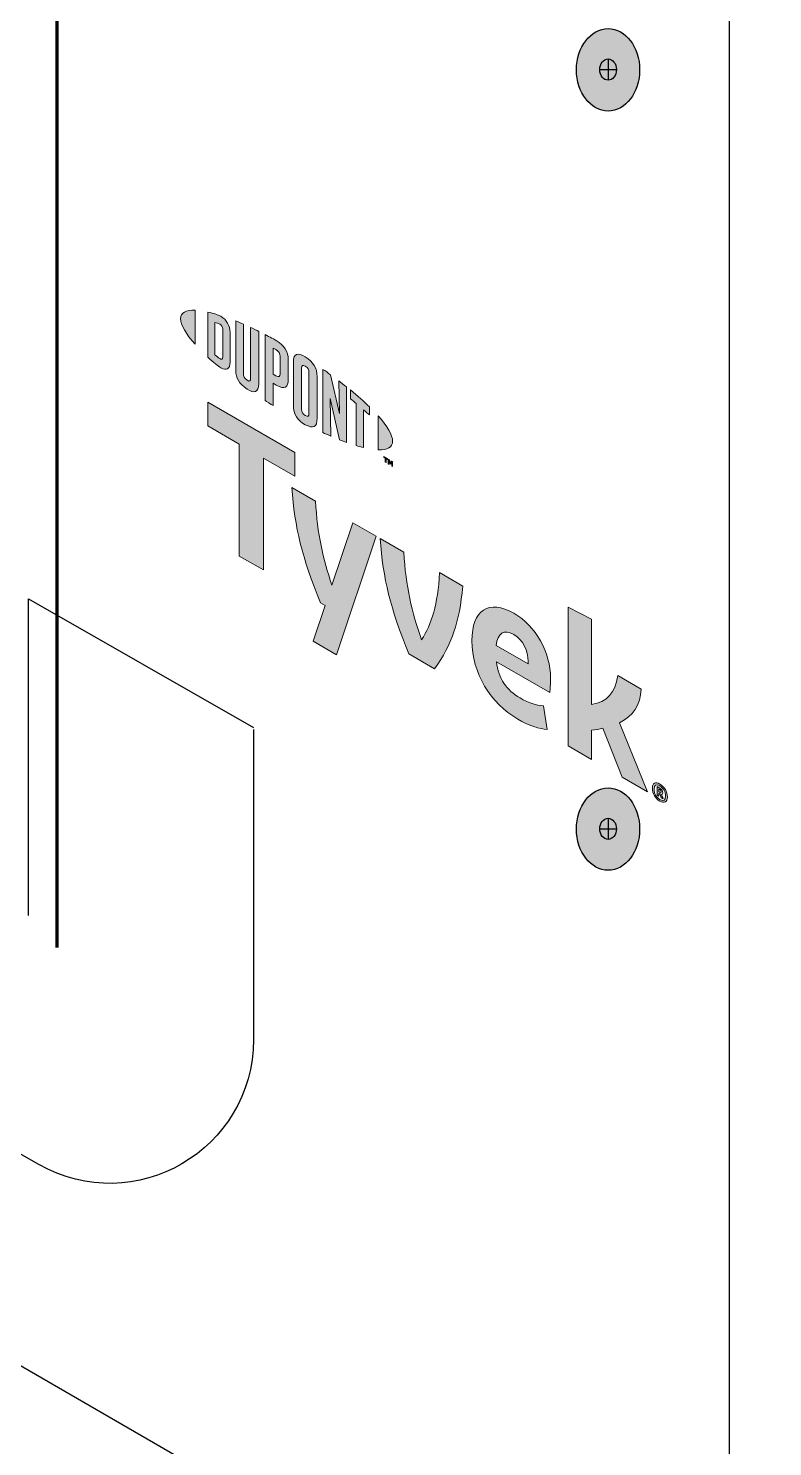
# Model space of a CAD drawing. Header units: inches. Extents: x -26 to 76, y -15 to 22.
# Drawn here: x 56.872 to 58.072, y -7.3 to -5.013 of the extents above; entities that cross this region are included whole.
import ezdxf

# ---------------------------------------------------------------- set-up
doc = ezdxf.new("R2010")
doc.units = ezdxf.units.IN
doc.header["$MEASUREMENT"] = 0
for name, color, linetype, lineweight in [('G-ANNO-TTLB', 7, 'Continuous', 0), ('LOGOS', 7, 'Continuous', 0), ('TYVEK', 7, 'Continuous', 0)]:
    doc.layers.add(name, color=color, linetype=linetype, lineweight=lineweight)

# ---------------------------------------------------------------- blocks, each defined once
blk = doc.blocks.new('Block_230')
at = {"layer": 'TYVEK', "true_color": 0x003b71, "transparency": 33554687}
h = blk.add_hatch(color=156, dxfattribs=at)
h.dxf.hatch_style = 2
edge = h.paths.add_edge_path()
edge.add_ellipse((57.8063, -5.0795), major_axis=(0, 0.0664), ratio=0.766948, start_angle=0, end_angle=360)
at = {"layer": 'TYVEK', "color": 252, "lineweight": 25, "true_color": 0x838484}
for p, q in [((57.8063, -5.062), (57.8063, -5.0962)), ((57.7927, -5.0791), (57.8198, -5.0791))]:
    blk.add_line(p, q, dxfattribs=at)
at = {"layer": 'TYVEK', "color": 18, "lineweight": 25, "true_color": 0x000000}
blk.add_ellipse((57.8063, -5.0795), major_axis=(0, 0.0664), ratio=0.766948, dxfattribs=at)
at = {"layer": 'TYVEK', "color": 252, "lineweight": 25, "true_color": 0x838484}
blk.add_ellipse((57.8063, -5.0791), major_axis=(0, 0.0171), ratio=0.788846, dxfattribs=at)
blk = doc.blocks.new('Block_231')
at = {"layer": 'TYVEK', "true_color": 0x003b71, "transparency": 33554687}
h = blk.add_hatch(color=156, dxfattribs=at)
h.dxf.hatch_style = 2
edge = h.paths.add_edge_path()
edge.add_ellipse((57.8063, -6.3038), major_axis=(0, 0.0664), ratio=0.766948, start_angle=0, end_angle=360)
at = {"layer": 'TYVEK', "color": 252, "lineweight": 25, "true_color": 0x838484}
for p, q in [((57.8063, -6.2863), (57.8063, -6.3206)), ((57.7927, -6.3034), (57.8198, -6.3034))]:
    blk.add_line(p, q, dxfattribs=at)
at = {"layer": 'TYVEK', "color": 18, "lineweight": 25, "true_color": 0x000000}
blk.add_ellipse((57.8063, -6.3038), major_axis=(0, 0.0664), ratio=0.766948, dxfattribs=at)
at = {"layer": 'TYVEK', "color": 252, "lineweight": 25, "true_color": 0x838484}
blk.add_ellipse((57.8063, -6.3034), major_axis=(0, 0.0171), ratio=0.788846, dxfattribs=at)
blk = doc.blocks.new('Block_225')
at = {"layer": 'TYVEK'}
for name in ['Block_230', 'Block_231']:
    blk.add_blockref(name, (0, 0), dxfattribs=at)
blk = doc.blocks.new('Block_593')
at = {"layer": 'LOGOS', "true_color": 0x838484, "transparency": 33554687}
h = blk.add_hatch(color=252, dxfattribs=at)
h.dxf.hatch_style = 2
edge = h.paths.add_edge_path()
edge.add_spline(control_points=[(57.1172, -5.4808), (57.1172, -5.4909), (57.1257, -5.5052), (57.1405, -5.5218), (57.1405, -5.5218), (57.1405, -5.467), (57.1405, -5.467), (57.1257, -5.4665), (57.1172, -5.4709), (57.1172, -5.4808)], knot_values=[0, 0, 0, 0, 1, 1, 1, 2, 2, 2, 3, 3, 3, 3], degree=3, periodic=0)
h = blk.add_hatch(color=252, dxfattribs=at)
h.dxf.hatch_style = 2
edge = h.paths.add_edge_path()
edge.add_spline(control_points=[(57.185, -5.5424), (57.185, -5.5466), (57.1828, -5.5467), (57.1802, -5.5452), (57.1781, -5.544), (57.175, -5.5413), (57.1724, -5.539), (57.1724, -5.539), (57.1724, -5.4867), (57.1724, -5.4867), (57.175, -5.4874), (57.1781, -5.4884), (57.1802, -5.4895), (57.1828, -5.4911), (57.185, -5.4937), (57.185, -5.4979), (57.185, -5.4979), (57.185, -5.5424), (57.185, -5.5424)], knot_values=[0, 0, 0, 0, 1, 1, 1, 2, 2, 2, 3, 3, 3, 4, 4, 4, 5, 5, 5, 6, 6, 6, 6], degree=3, periodic=0)
edge = h.paths.add_edge_path()
edge.add_spline(control_points=[(57.1819, -5.4769), (57.1778, -5.4745), (57.1718, -5.4724), (57.161, -5.47), (57.161, -5.47), (57.161, -5.5426), (57.161, -5.5426), (57.1705, -5.5514), (57.1778, -5.5575), (57.1819, -5.5599), (57.1914, -5.5654), (57.1968, -5.5618), (57.1968, -5.5511), (57.1968, -5.5511), (57.1968, -5.5029), (57.1968, -5.5029), (57.1968, -5.4922), (57.1914, -5.4824), (57.1819, -5.4769)], knot_values=[0, 0, 0, 0, 1, 1, 1, 2, 2, 2, 3, 3, 3, 4, 4, 4, 5, 5, 5, 6, 6, 6, 6], degree=3, periodic=0)
h = blk.add_hatch(color=252, dxfattribs=at)
h.dxf.hatch_style = 2
edge = h.paths.add_edge_path()
edge.add_spline(control_points=[(57.23, -5.5769), (57.23, -5.5811), (57.2288, -5.583), (57.2242, -5.5798), (57.2197, -5.5765), (57.2185, -5.5737), (57.2185, -5.5687), (57.2185, -5.5687), (57.2185, -5.4897), (57.2185, -5.4897), (57.2155, -5.4884), (57.2089, -5.4856), (57.206, -5.4844), (57.206, -5.4844), (57.206, -5.5643), (57.206, -5.5643), (57.206, -5.577), (57.2114, -5.5851), (57.2242, -5.5942), (57.2359, -5.6025), (57.2431, -5.5998), (57.2431, -5.5857), (57.2431, -5.5857), (57.2431, -5.5013), (57.2431, -5.5013), (57.2406, -5.5), (57.2326, -5.4962), (57.23, -5.495), (57.23, -5.495), (57.23, -5.5769), (57.23, -5.5769)], knot_values=[0, 0, 0, 0, 1, 1, 1, 2, 2, 2, 3, 3, 3, 4, 4, 4, 5, 5, 5, 6, 6, 6, 7, 7, 7, 8, 8, 8, 9, 9, 9, 10, 10, 10, 10], degree=3, periodic=0)
h = blk.add_hatch(color=252, dxfattribs=at)
h.dxf.hatch_style = 2
edge = h.paths.add_edge_path()
edge.add_spline(control_points=[(57.2775, -5.5696), (57.2775, -5.5742), (57.2761, -5.5757), (57.2708, -5.5727), (57.2708, -5.5727), (57.2663, -5.57), (57.2663, -5.57), (57.2663, -5.57), (57.2663, -5.5281), (57.2663, -5.5281), (57.2683, -5.5291), (57.2694, -5.5297), (57.2706, -5.5304), (57.2763, -5.5337), (57.2775, -5.5369), (57.2775, -5.5416), (57.2775, -5.5416), (57.2775, -5.5696), (57.2775, -5.5696)], knot_values=[0, 0, 0, 0, 1, 1, 1, 2, 2, 2, 3, 3, 3, 4, 4, 4, 5, 5, 5, 6, 6, 6, 6], degree=3, periodic=0)
edge = h.paths.add_edge_path()
edge.add_spline(control_points=[(57.2714, -5.516), (57.2691, -5.5147), (57.2608, -5.5103), (57.2532, -5.5064), (57.2532, -5.5064), (57.2532, -5.6127), (57.2532, -5.6127), (57.2558, -5.6144), (57.2626, -5.6187), (57.2663, -5.6209), (57.2663, -5.6209), (57.2663, -5.5848), (57.2663, -5.5848), (57.2663, -5.5848), (57.2714, -5.5877), (57.2714, -5.5877), (57.285, -5.5956), (57.2907, -5.5918), (57.2907, -5.5783), (57.2907, -5.5783), (57.2907, -5.547), (57.2907, -5.547), (57.2907, -5.5338), (57.2843, -5.5235), (57.2714, -5.516)], knot_values=[0, 0, 0, 0, 1, 1, 1, 2, 2, 2, 3, 3, 3, 4, 4, 4, 5, 5, 5, 6, 6, 6, 7, 7, 7, 8, 8, 8, 8], degree=3, periodic=0)
h = blk.add_hatch(color=252, dxfattribs=at)
h.dxf.hatch_style = 2
edge = h.paths.add_edge_path()
edge.add_spline(control_points=[(57.3241, -5.6336), (57.3241, -5.6378), (57.3228, -5.6393), (57.3182, -5.6368), (57.3135, -5.6342), (57.3122, -5.6311), (57.3122, -5.6268), (57.3122, -5.6268), (57.3122, -5.5605), (57.3122, -5.5605), (57.3122, -5.5561), (57.3135, -5.5545), (57.3182, -5.5574), (57.3228, -5.5602), (57.3241, -5.5631), (57.3241, -5.5673), (57.3241, -5.5673), (57.3241, -5.6336), (57.3241, -5.6336)], knot_values=[0, 0, 0, 0, 1, 1, 1, 2, 2, 2, 3, 3, 3, 4, 4, 4, 5, 5, 5, 6, 6, 6, 6], degree=3, periodic=0)
edge = h.paths.add_edge_path()
edge.add_spline(control_points=[(57.3182, -5.5425), (57.3062, -5.5349), (57.299, -5.5368), (57.299, -5.5508), (57.299, -5.5508), (57.299, -5.6204), (57.299, -5.6204), (57.299, -5.6351), (57.3055, -5.645), (57.3182, -5.6517), (57.3307, -5.6583), (57.3372, -5.6566), (57.3372, -5.6409), (57.3372, -5.6409), (57.3372, -5.5745), (57.3372, -5.5745), (57.3372, -5.5595), (57.3313, -5.5508), (57.3182, -5.5425)], knot_values=[0, 0, 0, 0, 1, 1, 1, 2, 2, 2, 3, 3, 3, 4, 4, 4, 5, 5, 5, 6, 6, 6, 6], degree=3, periodic=0)
h = blk.add_hatch(color=252, dxfattribs=at)
h.dxf.hatch_style = 2
edge = h.paths.add_edge_path()
edge.add_spline(control_points=[(57.3734, -5.6336), (57.3734, -5.6336), (57.3589, -5.5712), (57.3589, -5.5712), (57.355, -5.5683), (57.3502, -5.565), (57.3466, -5.5625), (57.3466, -5.5625), (57.3466, -5.6645), (57.3466, -5.6645), (57.3492, -5.6657), (57.3557, -5.6686), (57.3591, -5.6701), (57.3591, -5.6701), (57.3581, -5.6094), (57.3581, -5.6094), (57.3581, -5.6094), (57.3734, -5.676), (57.3734, -5.676), (57.3766, -5.6772), (57.3814, -5.679), (57.3845, -5.6802), (57.3845, -5.6802), (57.3845, -5.5905), (57.3845, -5.5905), (57.3812, -5.5879), (57.3753, -5.5833), (57.3725, -5.5812), (57.3725, -5.5812), (57.3734, -5.6336), (57.3734, -5.6336)], knot_values=[0, 0, 0, 0, 1, 1, 1, 2, 2, 2, 3, 3, 3, 4, 4, 4, 5, 5, 5, 6, 6, 6, 7, 7, 7, 8, 8, 8, 9, 9, 9, 10, 10, 10, 10], degree=3, periodic=0)
h = blk.add_hatch(color=252, dxfattribs=at)
h.dxf.hatch_style = 2
edge = h.paths.add_edge_path()
edge.add_spline(control_points=[(57.3909, -5.6099), (57.3942, -5.6124), (57.3974, -5.615), (57.4004, -5.6176), (57.4004, -5.6176), (57.4004, -5.6854), (57.4004, -5.6854), (57.4033, -5.6863), (57.4086, -5.6878), (57.4121, -5.6886), (57.4121, -5.6886), (57.4121, -5.6275), (57.4121, -5.6275), (57.4155, -5.6305), (57.4187, -5.6333), (57.4216, -5.636), (57.4216, -5.636), (57.4216, -5.6229), (57.4216, -5.6229), (57.4124, -5.6139), (57.4025, -5.6052), (57.3909, -5.5957), (57.3909, -5.5957), (57.3909, -5.6099), (57.3909, -5.6099)], knot_values=[0, 0, 0, 0, 1, 1, 1, 2, 2, 2, 3, 3, 3, 4, 4, 4, 5, 5, 5, 6, 6, 6, 7, 7, 7, 8, 8, 8, 8], degree=3, periodic=0)
h = blk.add_hatch(color=252, dxfattribs=at)
h.dxf.hatch_style = 2
edge = h.paths.add_edge_path()
edge.add_spline(control_points=[(57.4589, -5.6782), (57.4589, -5.6882), (57.4504, -5.6927), (57.4356, -5.6922), (57.4356, -5.6922), (57.4356, -5.6374), (57.4356, -5.6374), (57.4504, -5.654), (57.4589, -5.6682), (57.4589, -5.6782)], knot_values=[0, 0, 0, 0, 1, 1, 1, 2, 2, 2, 3, 3, 3, 3], degree=3, periodic=0)
h = blk.add_hatch(color=252, dxfattribs=at)
h.dxf.hatch_style = 2
edge = h.paths.add_edge_path()
edge.add_spline(control_points=[(57.452, -5.7071), (57.452, -5.7071), (57.4534, -5.7079), (57.4534, -5.7079), (57.4534, -5.7079), (57.4555, -5.7129), (57.4555, -5.7129), (57.4555, -5.7129), (57.4576, -5.7103), (57.4576, -5.7103), (57.4576, -5.7103), (57.4589, -5.7111), (57.4589, -5.7111), (57.4589, -5.7111), (57.4589, -5.719), (57.4589, -5.719), (57.4589, -5.719), (57.4577, -5.7183), (57.4577, -5.7183), (57.4577, -5.7183), (57.4577, -5.7127), (57.4577, -5.7127), (57.4577, -5.7127), (57.4555, -5.7152), (57.4555, -5.7152), (57.4555, -5.7152), (57.4554, -5.7151), (57.4554, -5.7151), (57.4554, -5.7151), (57.4533, -5.7101), (57.4533, -5.7101), (57.4533, -5.7101), (57.4533, -5.7158), (57.4533, -5.7158), (57.4533, -5.7158), (57.452, -5.715), (57.452, -5.715), (57.452, -5.715), (57.452, -5.7071), (57.452, -5.7071)], knot_values=[0, 0, 0, 0, 1, 1, 1, 2, 2, 2, 3, 3, 3, 4, 4, 4, 5, 5, 5, 6, 6, 6, 7, 7, 7, 8, 8, 8, 9, 9, 9, 10, 10, 10, 11, 11, 11, 12, 12, 12, 13, 13, 13, 13], degree=3, periodic=0)
edge = h.paths.add_edge_path()
edge.add_spline(control_points=[(57.4471, -5.7057), (57.4471, -5.7057), (57.445, -5.7044), (57.445, -5.7044), (57.445, -5.7044), (57.445, -5.7031), (57.445, -5.7031), (57.445, -5.7031), (57.4505, -5.7063), (57.4505, -5.7063), (57.4505, -5.7063), (57.4505, -5.7077), (57.4505, -5.7077), (57.4505, -5.7077), (57.4484, -5.7064), (57.4484, -5.7064), (57.4484, -5.7064), (57.4484, -5.7129), (57.4484, -5.7129), (57.4484, -5.7129), (57.4471, -5.7122), (57.4471, -5.7122), (57.4471, -5.7122), (57.4471, -5.7057), (57.4471, -5.7057)], knot_values=[0, 0, 0, 0, 1, 1, 1, 2, 2, 2, 3, 3, 3, 4, 4, 4, 5, 5, 5, 6, 6, 6, 7, 7, 7, 8, 8, 8, 8], degree=3, periodic=0)
at = {"layer": 'LOGOS'}
for points, knots in [([(57.1172, -5.4808), (57.1172, -5.4909), (57.1257, -5.5052), (57.1405, -5.5218), (57.1405, -5.5218), (57.1405, -5.467), (57.1405, -5.467), (57.1257, -5.4665), (57.1172, -5.4709), (57.1172, -5.4808)], [0, 0, 0, 0, 1, 1, 1, 2, 2, 2, 3, 3, 3, 3]), ([(57.1819, -5.4769), (57.1778, -5.4745), (57.1718, -5.4724), (57.161, -5.47), (57.161, -5.47), (57.161, -5.5426), (57.161, -5.5426), (57.1705, -5.5514), (57.1778, -5.5575), (57.1819, -5.5599), (57.1914, -5.5654), (57.1968, -5.5618), (57.1968, -5.5511), (57.1968, -5.5511), (57.1968, -5.5029), (57.1968, -5.5029), (57.1968, -5.4922), (57.1914, -5.4824), (57.1819, -5.4769)], [0, 0, 0, 0, 1, 1, 1, 2, 2, 2, 3, 3, 3, 4, 4, 4, 5, 5, 5, 6, 6, 6, 6]), ([(57.185, -5.5424), (57.185, -5.5466), (57.1828, -5.5467), (57.1802, -5.5452), (57.1781, -5.544), (57.175, -5.5413), (57.1724, -5.539), (57.1724, -5.539), (57.1724, -5.4867), (57.1724, -5.4867), (57.175, -5.4874), (57.1781, -5.4884), (57.1802, -5.4895), (57.1828, -5.4911), (57.185, -5.4937), (57.185, -5.4979), (57.185, -5.4979), (57.185, -5.5424), (57.185, -5.5424)], [0, 0, 0, 0, 1, 1, 1, 2, 2, 2, 3, 3, 3, 4, 4, 4, 5, 5, 5, 6, 6, 6, 6]), ([(57.23, -5.5769), (57.23, -5.5811), (57.2288, -5.583), (57.2242, -5.5798), (57.2197, -5.5765), (57.2185, -5.5737), (57.2185, -5.5687), (57.2185, -5.5687), (57.2185, -5.4897), (57.2185, -5.4897), (57.2155, -5.4884), (57.2089, -5.4856), (57.206, -5.4844), (57.206, -5.4844), (57.206, -5.5643), (57.206, -5.5643), (57.206, -5.577), (57.2114, -5.5851), (57.2242, -5.5942), (57.2359, -5.6025), (57.2431, -5.5998), (57.2431, -5.5857), (57.2431, -5.5857), (57.2431, -5.5013), (57.2431, -5.5013), (57.2406, -5.5), (57.2326, -5.4962), (57.23, -5.495), (57.23, -5.495), (57.23, -5.5769), (57.23, -5.5769)], [0, 0, 0, 0, 1, 1, 1, 2, 2, 2, 3, 3, 3, 4, 4, 4, 5, 5, 5, 6, 6, 6, 7, 7, 7, 8, 8, 8, 9, 9, 9, 10, 10, 10, 10]), ([(57.2714, -5.516), (57.2691, -5.5147), (57.2608, -5.5103), (57.2532, -5.5064), (57.2532, -5.5064), (57.2532, -5.6127), (57.2532, -5.6127), (57.2558, -5.6144), (57.2626, -5.6187), (57.2663, -5.6209), (57.2663, -5.6209), (57.2663, -5.5848), (57.2663, -5.5848), (57.2663, -5.5848), (57.2714, -5.5877), (57.2714, -5.5877), (57.285, -5.5956), (57.2907, -5.5918), (57.2907, -5.5783), (57.2907, -5.5783), (57.2907, -5.547), (57.2907, -5.547), (57.2907, -5.5338), (57.2843, -5.5235), (57.2714, -5.516)], [0, 0, 0, 0, 1, 1, 1, 2, 2, 2, 3, 3, 3, 4, 4, 4, 5, 5, 5, 6, 6, 6, 7, 7, 7, 8, 8, 8, 8]), ([(57.2775, -5.5696), (57.2775, -5.5742), (57.2761, -5.5757), (57.2708, -5.5727), (57.2708, -5.5727), (57.2663, -5.57), (57.2663, -5.57), (57.2663, -5.57), (57.2663, -5.5281), (57.2663, -5.5281), (57.2683, -5.5291), (57.2694, -5.5297), (57.2706, -5.5304), (57.2763, -5.5337), (57.2775, -5.5369), (57.2775, -5.5416), (57.2775, -5.5416), (57.2775, -5.5696), (57.2775, -5.5696)], [0, 0, 0, 0, 1, 1, 1, 2, 2, 2, 3, 3, 3, 4, 4, 4, 5, 5, 5, 6, 6, 6, 6]), ([(57.3182, -5.5425), (57.3062, -5.5349), (57.299, -5.5368), (57.299, -5.5508), (57.299, -5.5508), (57.299, -5.6204), (57.299, -5.6204), (57.299, -5.6351), (57.3055, -5.645), (57.3182, -5.6517), (57.3307, -5.6583), (57.3372, -5.6566), (57.3372, -5.6409), (57.3372, -5.6409), (57.3372, -5.5745), (57.3372, -5.5745), (57.3372, -5.5595), (57.3313, -5.5508), (57.3182, -5.5425)], [0, 0, 0, 0, 1, 1, 1, 2, 2, 2, 3, 3, 3, 4, 4, 4, 5, 5, 5, 6, 6, 6, 6]), ([(57.3241, -5.6336), (57.3241, -5.6378), (57.3228, -5.6393), (57.3182, -5.6368), (57.3135, -5.6342), (57.3122, -5.6311), (57.3122, -5.6268), (57.3122, -5.6268), (57.3122, -5.5605), (57.3122, -5.5605), (57.3122, -5.5561), (57.3135, -5.5545), (57.3182, -5.5574), (57.3228, -5.5602), (57.3241, -5.5631), (57.3241, -5.5673), (57.3241, -5.5673), (57.3241, -5.6336), (57.3241, -5.6336)], [0, 0, 0, 0, 1, 1, 1, 2, 2, 2, 3, 3, 3, 4, 4, 4, 5, 5, 5, 6, 6, 6, 6]), ([(57.3734, -5.6336), (57.3734, -5.6336), (57.3589, -5.5712), (57.3589, -5.5712), (57.355, -5.5683), (57.3502, -5.565), (57.3466, -5.5625), (57.3466, -5.5625), (57.3466, -5.6645), (57.3466, -5.6645), (57.3492, -5.6657), (57.3557, -5.6686), (57.3591, -5.6701), (57.3591, -5.6701), (57.3581, -5.6094), (57.3581, -5.6094), (57.3581, -5.6094), (57.3734, -5.676), (57.3734, -5.676), (57.3766, -5.6772), (57.3814, -5.679), (57.3845, -5.6802), (57.3845, -5.6802), (57.3845, -5.5905), (57.3845, -5.5905), (57.3812, -5.5879), (57.3753, -5.5833), (57.3725, -5.5812), (57.3725, -5.5812), (57.3734, -5.6336), (57.3734, -5.6336)], [0, 0, 0, 0, 1, 1, 1, 2, 2, 2, 3, 3, 3, 4, 4, 4, 5, 5, 5, 6, 6, 6, 7, 7, 7, 8, 8, 8, 9, 9, 9, 10, 10, 10, 10]), ([(57.3909, -5.6099), (57.3942, -5.6124), (57.3974, -5.615), (57.4004, -5.6176), (57.4004, -5.6176), (57.4004, -5.6854), (57.4004, -5.6854), (57.4033, -5.6863), (57.4086, -5.6878), (57.4121, -5.6886), (57.4121, -5.6886), (57.4121, -5.6275), (57.4121, -5.6275), (57.4155, -5.6305), (57.4187, -5.6333), (57.4216, -5.636), (57.4216, -5.636), (57.4216, -5.6229), (57.4216, -5.6229), (57.4124, -5.6139), (57.4025, -5.6052), (57.3909, -5.5957), (57.3909, -5.5957), (57.3909, -5.6099), (57.3909, -5.6099)], [0, 0, 0, 0, 1, 1, 1, 2, 2, 2, 3, 3, 3, 4, 4, 4, 5, 5, 5, 6, 6, 6, 7, 7, 7, 8, 8, 8, 8]), ([(57.4589, -5.6782), (57.4589, -5.6882), (57.4504, -5.6927), (57.4356, -5.6922), (57.4356, -5.6922), (57.4356, -5.6374), (57.4356, -5.6374), (57.4504, -5.654), (57.4589, -5.6682), (57.4589, -5.6782)], [0, 0, 0, 0, 1, 1, 1, 2, 2, 2, 3, 3, 3, 3]), ([(57.4471, -5.7057), (57.4471, -5.7057), (57.445, -5.7044), (57.445, -5.7044), (57.445, -5.7044), (57.445, -5.7031), (57.445, -5.7031), (57.445, -5.7031), (57.4505, -5.7063), (57.4505, -5.7063), (57.4505, -5.7063), (57.4505, -5.7077), (57.4505, -5.7077), (57.4505, -5.7077), (57.4484, -5.7064), (57.4484, -5.7064), (57.4484, -5.7064), (57.4484, -5.7129), (57.4484, -5.7129), (57.4484, -5.7129), (57.4471, -5.7122), (57.4471, -5.7122), (57.4471, -5.7122), (57.4471, -5.7057), (57.4471, -5.7057)], [0, 0, 0, 0, 1, 1, 1, 2, 2, 2, 3, 3, 3, 4, 4, 4, 5, 5, 5, 6, 6, 6, 7, 7, 7, 8, 8, 8, 8]), ([(57.452, -5.7071), (57.452, -5.7071), (57.4534, -5.7079), (57.4534, -5.7079), (57.4534, -5.7079), (57.4555, -5.7129), (57.4555, -5.7129), (57.4555, -5.7129), (57.4576, -5.7103), (57.4576, -5.7103), (57.4576, -5.7103), (57.4589, -5.7111), (57.4589, -5.7111), (57.4589, -5.7111), (57.4589, -5.719), (57.4589, -5.719), (57.4589, -5.719), (57.4577, -5.7183), (57.4577, -5.7183), (57.4577, -5.7183), (57.4577, -5.7127), (57.4577, -5.7127), (57.4577, -5.7127), (57.4555, -5.7152), (57.4555, -5.7152), (57.4555, -5.7152), (57.4554, -5.7151), (57.4554, -5.7151), (57.4554, -5.7151), (57.4533, -5.7101), (57.4533, -5.7101), (57.4533, -5.7101), (57.4533, -5.7158), (57.4533, -5.7158), (57.4533, -5.7158), (57.452, -5.715), (57.452, -5.715), (57.452, -5.715), (57.452, -5.7071), (57.452, -5.7071)], [0, 0, 0, 0, 1, 1, 1, 2, 2, 2, 3, 3, 3, 4, 4, 4, 5, 5, 5, 6, 6, 6, 7, 7, 7, 8, 8, 8, 9, 9, 9, 10, 10, 10, 11, 11, 11, 12, 12, 12, 13, 13, 13, 13])]:
    blk.add_open_spline(points, degree=3, knots=knots, dxfattribs=at)
blk = doc.blocks.new('Block_597')
at = {"layer": 'LOGOS', "true_color": 0x838484, "transparency": 33554687}
h = blk.add_hatch(color=252, dxfattribs=at)
h.dxf.hatch_style = 2
h.paths.add_polyline_path([(57.3013, -5.6966), (57.161, -5.6156), (57.161, -5.6537), (57.2117, -5.683), (57.2117, -5.8635), (57.2506, -5.8859), (57.2506, -5.7055), (57.3013, -5.7347)])
h = blk.add_hatch(color=252, dxfattribs=at)
h.dxf.hatch_style = 2
edge = h.paths.add_edge_path()
edge.add_spline(control_points=[(57.5345, -5.8903), (57.532, -5.9423), (57.5217, -5.9725), (57.5056, -5.9985), (57.4901, -5.9543), (57.48, -5.9122), (57.477, -5.8571), (57.477, -5.8571), (57.4391, -5.8352), (57.4391, -5.8352), (57.4432, -5.9003), (57.4555, -5.9477), (57.4849, -6.0212), (57.4849, -6.0212), (57.5266, -6.0453), (57.5266, -6.0453), (57.5549, -6.0051), (57.5666, -5.9716), (57.5721, -5.912), (57.5721, -5.912), (57.5345, -5.8903), (57.5345, -5.8903)], knot_values=[0, 0, 0, 0, 1, 1, 1, 2, 2, 2, 3, 3, 3, 4, 4, 4, 5, 5, 5, 6, 6, 6, 7, 7, 7, 7], degree=3, periodic=0)
h = blk.add_hatch(color=252, dxfattribs=at)
h.dxf.hatch_style = 2
edge = h.paths.add_edge_path()
edge.add_spline(control_points=[(57.6257, -6.0076), (57.6257, -6.0076), (57.6775, -6.0375), (57.6775, -6.0375), (57.6775, -6.0375), (57.6775, -6.0337), (57.6775, -6.0337), (57.6775, -6.0162), (57.6693, -5.9987), (57.6543, -5.9901), (57.6385, -5.9809), (57.6282, -5.9878), (57.6257, -6.0076)], knot_values=[0, 0, 0, 0, 1, 1, 1, 2, 2, 2, 3, 3, 3, 4, 4, 4, 4], degree=3, periodic=0)
edge = h.paths.add_edge_path()
edge.add_spline(control_points=[(57.7083, -6.1433), (57.6963, -6.1426), (57.6786, -6.1368), (57.6606, -6.1264), (57.6167, -6.1011), (57.5868, -6.0519), (57.5868, -6.0001), (57.5868, -5.9504), (57.6143, -5.9326), (57.6543, -5.9557), (57.69, -5.9763), (57.7135, -6.0189), (57.7135, -6.0607), (57.7135, -6.0701), (57.7129, -6.0779), (57.7124, -6.0838), (57.7124, -6.0838), (57.6263, -6.0341), (57.6263, -6.0341), (57.6298, -6.0612), (57.6426, -6.0798), (57.6644, -6.0924), (57.6778, -6.1001), (57.6906, -6.104), (57.7023, -6.1052), (57.7023, -6.1052), (57.7083, -6.1433), (57.7083, -6.1433)], knot_values=[0, 0, 0, 0, 1, 1, 1, 2, 2, 2, 3, 3, 3, 4, 4, 4, 5, 5, 5, 6, 6, 6, 7, 7, 7, 8, 8, 8, 9, 9, 9, 9], degree=3, periodic=0)
h = blk.add_hatch(color=252, dxfattribs=at)
h.dxf.hatch_style = 2
edge = h.paths.add_edge_path()
edge.add_spline(control_points=[(57.8249, -6.1322), (57.8249, -6.1322), (57.8701, -6.2436), (57.8701, -6.2436), (57.8701, -6.2436), (57.8292, -6.22), (57.8292, -6.22), (57.8292, -6.22), (57.7979, -6.141), (57.7979, -6.141), (57.7922, -6.1424), (57.7862, -6.1436), (57.7796, -6.1445), (57.7796, -6.1445), (57.7796, -6.1914), (57.7796, -6.1914), (57.7796, -6.1914), (57.7421, -6.1697), (57.7421, -6.1697), (57.7421, -6.1697), (57.7421, -5.9458), (57.7421, -5.9458), (57.7421, -5.9458), (57.7796, -5.9653), (57.7796, -5.9653), (57.7796, -5.9653), (57.7796, -6.103), (57.7796, -6.103), (57.8053, -6.0987), (57.8178, -6.0841), (57.8221, -6.0563), (57.8221, -6.0563), (57.8595, -6.0779), (57.8595, -6.0779), (57.8586, -6.1043), (57.8467, -6.1214), (57.8249, -6.1322)], knot_values=[0, 0, 0, 0, 1, 1, 1, 2, 2, 2, 3, 3, 3, 4, 4, 4, 5, 5, 5, 6, 6, 6, 7, 7, 7, 8, 8, 8, 9, 9, 9, 10, 10, 10, 11, 11, 11, 12, 12, 12, 12], degree=3, periodic=0)
at = {"layer": 'LOGOS'}
blk.add_lwpolyline([(57.3013, -5.6966), (57.161, -5.6156), (57.161, -5.6537), (57.2117, -5.683), (57.2117, -5.8635), (57.2506, -5.8859), (57.2506, -5.7055), (57.3013, -5.7347)], close=True, dxfattribs=at)
for points, knots in [([(57.5345, -5.8903), (57.532, -5.9423), (57.5217, -5.9725), (57.5056, -5.9985), (57.4901, -5.9543), (57.48, -5.9122), (57.477, -5.8571), (57.477, -5.8571), (57.4391, -5.8352), (57.4391, -5.8352), (57.4432, -5.9003), (57.4555, -5.9477), (57.4849, -6.0212), (57.4849, -6.0212), (57.5266, -6.0453), (57.5266, -6.0453), (57.5549, -6.0051), (57.5666, -5.9716), (57.5721, -5.912), (57.5721, -5.912), (57.5345, -5.8903), (57.5345, -5.8903)], [0, 0, 0, 0, 1, 1, 1, 2, 2, 2, 3, 3, 3, 4, 4, 4, 5, 5, 5, 6, 6, 6, 7, 7, 7, 7]), ([(57.7083, -6.1433), (57.6963, -6.1426), (57.6786, -6.1368), (57.6606, -6.1264), (57.6167, -6.1011), (57.5868, -6.0519), (57.5868, -6.0001), (57.5868, -5.9504), (57.6143, -5.9326), (57.6543, -5.9557), (57.69, -5.9763), (57.7135, -6.0189), (57.7135, -6.0607), (57.7135, -6.0701), (57.7129, -6.0779), (57.7124, -6.0838), (57.7124, -6.0838), (57.6263, -6.0341), (57.6263, -6.0341), (57.6298, -6.0612), (57.6426, -6.0798), (57.6644, -6.0924), (57.6778, -6.1001), (57.6906, -6.104), (57.7023, -6.1052), (57.7023, -6.1052), (57.7083, -6.1433), (57.7083, -6.1433)], [0, 0, 0, 0, 1, 1, 1, 2, 2, 2, 3, 3, 3, 4, 4, 4, 5, 5, 5, 6, 6, 6, 7, 7, 7, 8, 8, 8, 9, 9, 9, 9]), ([(57.8249, -6.1322), (57.8249, -6.1322), (57.8701, -6.2436), (57.8701, -6.2436), (57.8701, -6.2436), (57.8292, -6.22), (57.8292, -6.22), (57.8292, -6.22), (57.7979, -6.141), (57.7979, -6.141), (57.7922, -6.1424), (57.7862, -6.1436), (57.7796, -6.1445), (57.7796, -6.1445), (57.7796, -6.1914), (57.7796, -6.1914), (57.7796, -6.1914), (57.7421, -6.1697), (57.7421, -6.1697), (57.7421, -6.1697), (57.7421, -5.9458), (57.7421, -5.9458), (57.7421, -5.9458), (57.7796, -5.9653), (57.7796, -5.9653), (57.7796, -5.9653), (57.7796, -6.103), (57.7796, -6.103), (57.8053, -6.0987), (57.8178, -6.0841), (57.8221, -6.0563), (57.8221, -6.0563), (57.8595, -6.0779), (57.8595, -6.0779), (57.8586, -6.1043), (57.8467, -6.1214), (57.8249, -6.1322)], [0, 0, 0, 0, 1, 1, 1, 2, 2, 2, 3, 3, 3, 4, 4, 4, 5, 5, 5, 6, 6, 6, 7, 7, 7, 8, 8, 8, 9, 9, 9, 10, 10, 10, 11, 11, 11, 12, 12, 12, 12]), ([(57.6257, -6.0076), (57.6257, -6.0076), (57.6775, -6.0375), (57.6775, -6.0375), (57.6775, -6.0375), (57.6775, -6.0337), (57.6775, -6.0337), (57.6775, -6.0162), (57.6693, -5.9987), (57.6543, -5.9901), (57.6385, -5.9809), (57.6282, -5.9878), (57.6257, -6.0076)], [0, 0, 0, 0, 1, 1, 1, 2, 2, 2, 3, 3, 3, 4, 4, 4, 4])]:
    blk.add_open_spline(points, degree=3, knots=knots, dxfattribs=at)
blk = doc.blocks.new('Block_596')
at = {"layer": 'LOGOS', "true_color": 0x838484, "transparency": 33554687}
h = blk.add_hatch(color=252, dxfattribs=at)
h.dxf.hatch_style = 2
edge = h.paths.add_edge_path()
edge.add_spline(control_points=[(57.3949, -5.8097), (57.3949, -5.8097), (57.3611, -5.9103), (57.3611, -5.9103), (57.3468, -5.8682), (57.3375, -5.8275), (57.3346, -5.7749), (57.3346, -5.7749), (57.2967, -5.753), (57.2967, -5.753), (57.3008, -5.8181), (57.3131, -5.8655), (57.3425, -5.939), (57.3425, -5.939), (57.3501, -5.9434), (57.3501, -5.9434), (57.3501, -5.9434), (57.3308, -6.0009), (57.3308, -6.0009), (57.3308, -6.0009), (57.3684, -6.0226), (57.3684, -6.0226), (57.3684, -6.0226), (57.4325, -5.8314), (57.4325, -5.8314), (57.4325, -5.8314), (57.3949, -5.8097), (57.3949, -5.8097)], knot_values=[0, 0, 0, 0, 1, 1, 1, 2, 2, 2, 3, 3, 3, 4, 4, 4, 5, 5, 5, 6, 6, 6, 7, 7, 7, 8, 8, 8, 9, 9, 9, 9], degree=3, periodic=0)
at = {"layer": 'LOGOS'}
blk.add_open_spline([(57.3949, -5.8097), (57.3949, -5.8097), (57.3611, -5.9103), (57.3611, -5.9103), (57.3468, -5.8682), (57.3375, -5.8275), (57.3346, -5.7749), (57.3346, -5.7749), (57.2967, -5.753), (57.2967, -5.753), (57.3008, -5.8181), (57.3131, -5.8655), (57.3425, -5.939), (57.3425, -5.939), (57.3501, -5.9434), (57.3501, -5.9434), (57.3501, -5.9434), (57.3308, -6.0009), (57.3308, -6.0009), (57.3308, -6.0009), (57.3684, -6.0226), (57.3684, -6.0226), (57.3684, -6.0226), (57.4325, -5.8314), (57.4325, -5.8314), (57.4325, -5.8314), (57.3949, -5.8097), (57.3949, -5.8097)], degree=3, knots=[0, 0, 0, 0, 1, 1, 1, 2, 2, 2, 3, 3, 3, 4, 4, 4, 5, 5, 5, 6, 6, 6, 7, 7, 7, 8, 8, 8, 9, 9, 9, 9], dxfattribs=at)
blk.add_blockref('Block_597', (0, 0), dxfattribs=at)
blk = doc.blocks.new('Block_598')
at = {"layer": 'LOGOS', "true_color": 0x838484, "transparency": 33554687}
h = blk.add_hatch(color=252, dxfattribs=at)
h.dxf.hatch_style = 2
edge = h.paths.add_edge_path()
edge.add_spline(control_points=[(57.8881, -6.2393), (57.8881, -6.2393), (57.8881, -6.2434), (57.8881, -6.2434), (57.8881, -6.2434), (57.8897, -6.2443), (57.8897, -6.2443), (57.8912, -6.2452), (57.892, -6.2452), (57.892, -6.2436), (57.892, -6.242), (57.8912, -6.2411), (57.8897, -6.2402), (57.8897, -6.2402), (57.8881, -6.2393), (57.8881, -6.2393)], knot_values=[0, 0, 0, 0, 1, 1, 1, 2, 2, 2, 3, 3, 3, 4, 4, 4, 5, 5, 5, 5], degree=3, periodic=0)
edge = h.paths.add_edge_path()
edge.add_spline(control_points=[(57.8855, -6.2352), (57.8855, -6.2352), (57.8897, -6.2376), (57.8897, -6.2376), (57.893, -6.2395), (57.8946, -6.2422), (57.8946, -6.2451), (57.8946, -6.247), (57.8938, -6.248), (57.8922, -6.2478), (57.893, -6.2501), (57.8941, -6.2524), (57.8954, -6.255), (57.8954, -6.255), (57.8923, -6.2532), (57.8923, -6.2532), (57.8911, -6.2509), (57.8902, -6.2488), (57.8895, -6.2467), (57.8895, -6.2467), (57.8881, -6.2459), (57.8881, -6.2459), (57.8881, -6.2459), (57.8881, -6.2508), (57.8881, -6.2508), (57.8881, -6.2508), (57.8855, -6.2493), (57.8855, -6.2493), (57.8855, -6.2493), (57.8855, -6.2352), (57.8855, -6.2352)], knot_values=[0, 0, 0, 0, 1, 1, 1, 2, 2, 2, 3, 3, 3, 4, 4, 4, 5, 5, 5, 6, 6, 6, 7, 7, 7, 8, 8, 8, 9, 9, 9, 10, 10, 10, 10], degree=3, periodic=0)
edge = h.paths.add_edge_path()
edge.add_spline(control_points=[(57.8898, -6.234), (57.8839, -6.2306), (57.8805, -6.2326), (57.8805, -6.2396), (57.8805, -6.2467), (57.8839, -6.2525), (57.8898, -6.256), (57.8957, -6.2594), (57.8991, -6.2575), (57.8991, -6.2504), (57.8991, -6.2433), (57.8957, -6.2374), (57.8898, -6.234)], knot_values=[0, 0, 0, 0, 1, 1, 1, 2, 2, 2, 3, 3, 3, 4, 4, 4, 4], degree=3, periodic=0)
edge = h.paths.add_edge_path()
edge.add_spline(control_points=[(57.8898, -6.2312), (57.8971, -6.2354), (57.902, -6.2436), (57.902, -6.252), (57.902, -6.2604), (57.8971, -6.2629), (57.8898, -6.2587), (57.8824, -6.2545), (57.8777, -6.2464), (57.8777, -6.238), (57.8777, -6.2296), (57.8825, -6.227), (57.8898, -6.2312)], knot_values=[0, 0, 0, 0, 1, 1, 1, 2, 2, 2, 3, 3, 3, 4, 4, 4, 4], degree=3, periodic=0)
at = {"layer": 'LOGOS'}
for points, knots in [([(57.8898, -6.2312), (57.8971, -6.2354), (57.902, -6.2436), (57.902, -6.252), (57.902, -6.2604), (57.8971, -6.2629), (57.8898, -6.2587), (57.8824, -6.2545), (57.8777, -6.2464), (57.8777, -6.238), (57.8777, -6.2296), (57.8825, -6.227), (57.8898, -6.2312)], [0, 0, 0, 0, 1, 1, 1, 2, 2, 2, 3, 3, 3, 4, 4, 4, 4]), ([(57.8898, -6.234), (57.8839, -6.2306), (57.8805, -6.2326), (57.8805, -6.2396), (57.8805, -6.2467), (57.8839, -6.2525), (57.8898, -6.256), (57.8957, -6.2594), (57.8991, -6.2575), (57.8991, -6.2504), (57.8991, -6.2433), (57.8957, -6.2374), (57.8898, -6.234)], [0, 0, 0, 0, 1, 1, 1, 2, 2, 2, 3, 3, 3, 4, 4, 4, 4]), ([(57.8855, -6.2352), (57.8855, -6.2352), (57.8897, -6.2376), (57.8897, -6.2376), (57.893, -6.2395), (57.8946, -6.2422), (57.8946, -6.2451), (57.8946, -6.247), (57.8938, -6.248), (57.8922, -6.2478), (57.893, -6.2501), (57.8941, -6.2524), (57.8954, -6.255), (57.8954, -6.255), (57.8923, -6.2532), (57.8923, -6.2532), (57.8911, -6.2509), (57.8902, -6.2488), (57.8895, -6.2467), (57.8895, -6.2467), (57.8881, -6.2459), (57.8881, -6.2459), (57.8881, -6.2459), (57.8881, -6.2508), (57.8881, -6.2508), (57.8881, -6.2508), (57.8855, -6.2493), (57.8855, -6.2493), (57.8855, -6.2493), (57.8855, -6.2352), (57.8855, -6.2352)], [0, 0, 0, 0, 1, 1, 1, 2, 2, 2, 3, 3, 3, 4, 4, 4, 5, 5, 5, 6, 6, 6, 7, 7, 7, 8, 8, 8, 9, 9, 9, 10, 10, 10, 10]), ([(57.8881, -6.2393), (57.8881, -6.2393), (57.8881, -6.2434), (57.8881, -6.2434), (57.8881, -6.2434), (57.8897, -6.2443), (57.8897, -6.2443), (57.8912, -6.2452), (57.892, -6.2452), (57.892, -6.2436), (57.892, -6.242), (57.8912, -6.2411), (57.8897, -6.2402), (57.8897, -6.2402), (57.8881, -6.2393), (57.8881, -6.2393)], [0, 0, 0, 0, 1, 1, 1, 2, 2, 2, 3, 3, 3, 4, 4, 4, 5, 5, 5, 5])]:
    blk.add_open_spline(points, degree=3, knots=knots, dxfattribs=at)
blk = doc.blocks.new('Block_595')
at = {"layer": 'LOGOS'}
for name in ['Block_596', 'Block_598']:
    blk.add_blockref(name, (0, 0), dxfattribs=at)
blk = doc.blocks.new('Block_594')
at = {"layer": 'LOGOS'}
blk.add_blockref('Block_595', (0, 0), dxfattribs=at)
blk = doc.blocks.new('Block_592')
at = {"layer": 'LOGOS'}
for name in ['Block_593', 'Block_594']:
    blk.add_blockref(name, (0, 0), dxfattribs=at)

msp = doc.modelspace()

# ---------------------------------------------------------------- hatches: boundary and pattern name
at = {"layer": 'G-ANNO-TTLB', "true_color": 0xb9529f, "transparency": 33554687}
h = msp.add_hatch(color=233, dxfattribs=at)
edge = h.paths.add_edge_path()
edge.add_spline(control_points=[(71.2273, -15.1345), (71.2273, -15.1345), (30.5273, -15.1345), (30.5273, -15.1345), (30.5273, -15.1345), (30.5273, 19.0008), (30.5273, 19.0008), (30.5273, 19.0008), (71.2273, 19.0008), (71.2273, 19.0008), (71.2273, 19.0008), (71.2273, -15.1345), (71.2273, -15.1345)], knot_values=[0, 0, 0, 0, 1, 1, 1, 2, 2, 2, 3, 3, 3, 4, 4, 4, 4], degree=3, periodic=0)
edge = h.paths.add_edge_path()
edge.add_spline(control_points=[(30.6523, 18.8757), (30.6523, 18.8757), (30.6523, -15.0095), (30.6523, -15.0095), (30.6523, -15.0095), (71.1023, -15.0095), (71.1023, -15.0095), (71.1023, -15.0095), (71.1023, 18.8757), (71.1023, 18.8757), (71.1023, 18.8757), (30.6523, 18.8757), (30.6523, 18.8757)], knot_values=[0, 0, 0, 0, 1, 1, 1, 2, 2, 2, 3, 3, 3, 4, 4, 4, 4], degree=3, periodic=0)
edge.add_line((30.6523, 18.8757), (30.6523, 18.8757))

# ---------------------------------------------------------------- linework, layer by layer
at = {"layer": 'G-ANNO-TTLB'}
for points in [[(71.2273, -15.1345), (71.2273, -15.1345), (30.5273, -15.1345), (30.5273, -15.1345), (30.5273, -15.1345), (30.5273, 19.0008), (30.5273, 19.0008), (30.5273, 19.0008), (71.2273, 19.0008), (71.2273, 19.0008), (71.2273, 19.0008), (71.2273, -15.1345), (71.2273, -15.1345)], [(30.6523, 18.8757), (30.6523, 18.8757), (30.6523, -15.0095), (30.6523, -15.0095), (30.6523, -15.0095), (71.1023, -15.0095), (71.1023, -15.0095), (71.1023, -15.0095), (71.1023, 18.8757), (71.1023, 18.8757), (71.1023, 18.8757), (30.6523, 18.8757), (30.6523, 18.8757)]]:
    msp.add_open_spline(points, degree=3, knots=[0, 0, 0, 0, 1, 1, 1, 2, 2, 2, 3, 3, 3, 4, 4, 4, 4], dxfattribs=at)
at = {"layer": 'TYVEK', "color": 18, "lineweight": 25, "true_color": 0x000000}
for p in [(58.0018, -1.2543), (55.496, -6.3796)]:
    msp.add_line(p, (58.0018, -7.8303), dxfattribs=at)
at = {"layer": 'TYVEK', "color": 18, "lineweight": 70, "true_color": 0x000000}
msp.add_line((56.9182, -6.4948), (56.9182, -1.7479), dxfattribs=at)
at = {"layer": 'TYVEK', "color": 133, "lineweight": 25, "true_color": 0x70ccdd}
for p, q in [((56.8717, -6.443), (56.8717, -5.9324)), ((56.8717, -5.9324), (57.2345, -6.1402))]:
    msp.add_line(p, q, dxfattribs=at)
msp.add_open_spline([(57.2345, -6.1433), (57.2345, -6.1433), (57.2345, -6.6431), (57.2345, -6.6431), (57.2345, -6.8208), (57.0428, -6.9323), (56.8884, -6.8445), (56.8884, -6.8445), (55.4954, -6.0527), (55.4954, -6.0527)], degree=3, knots=[0, 0, 0, 0, 1, 1, 1, 2, 2, 2, 3, 3, 3, 3], dxfattribs=at)

# ---------------------------------------------------------------- block references
at = {"layer": 'LOGOS'}
msp.add_blockref('Block_592', (0, 0), dxfattribs=at)
at = {"layer": 'TYVEK'}
msp.add_blockref('Block_225', (0, 0), dxfattribs=at)

doc.saveas('drawing.dxf')
